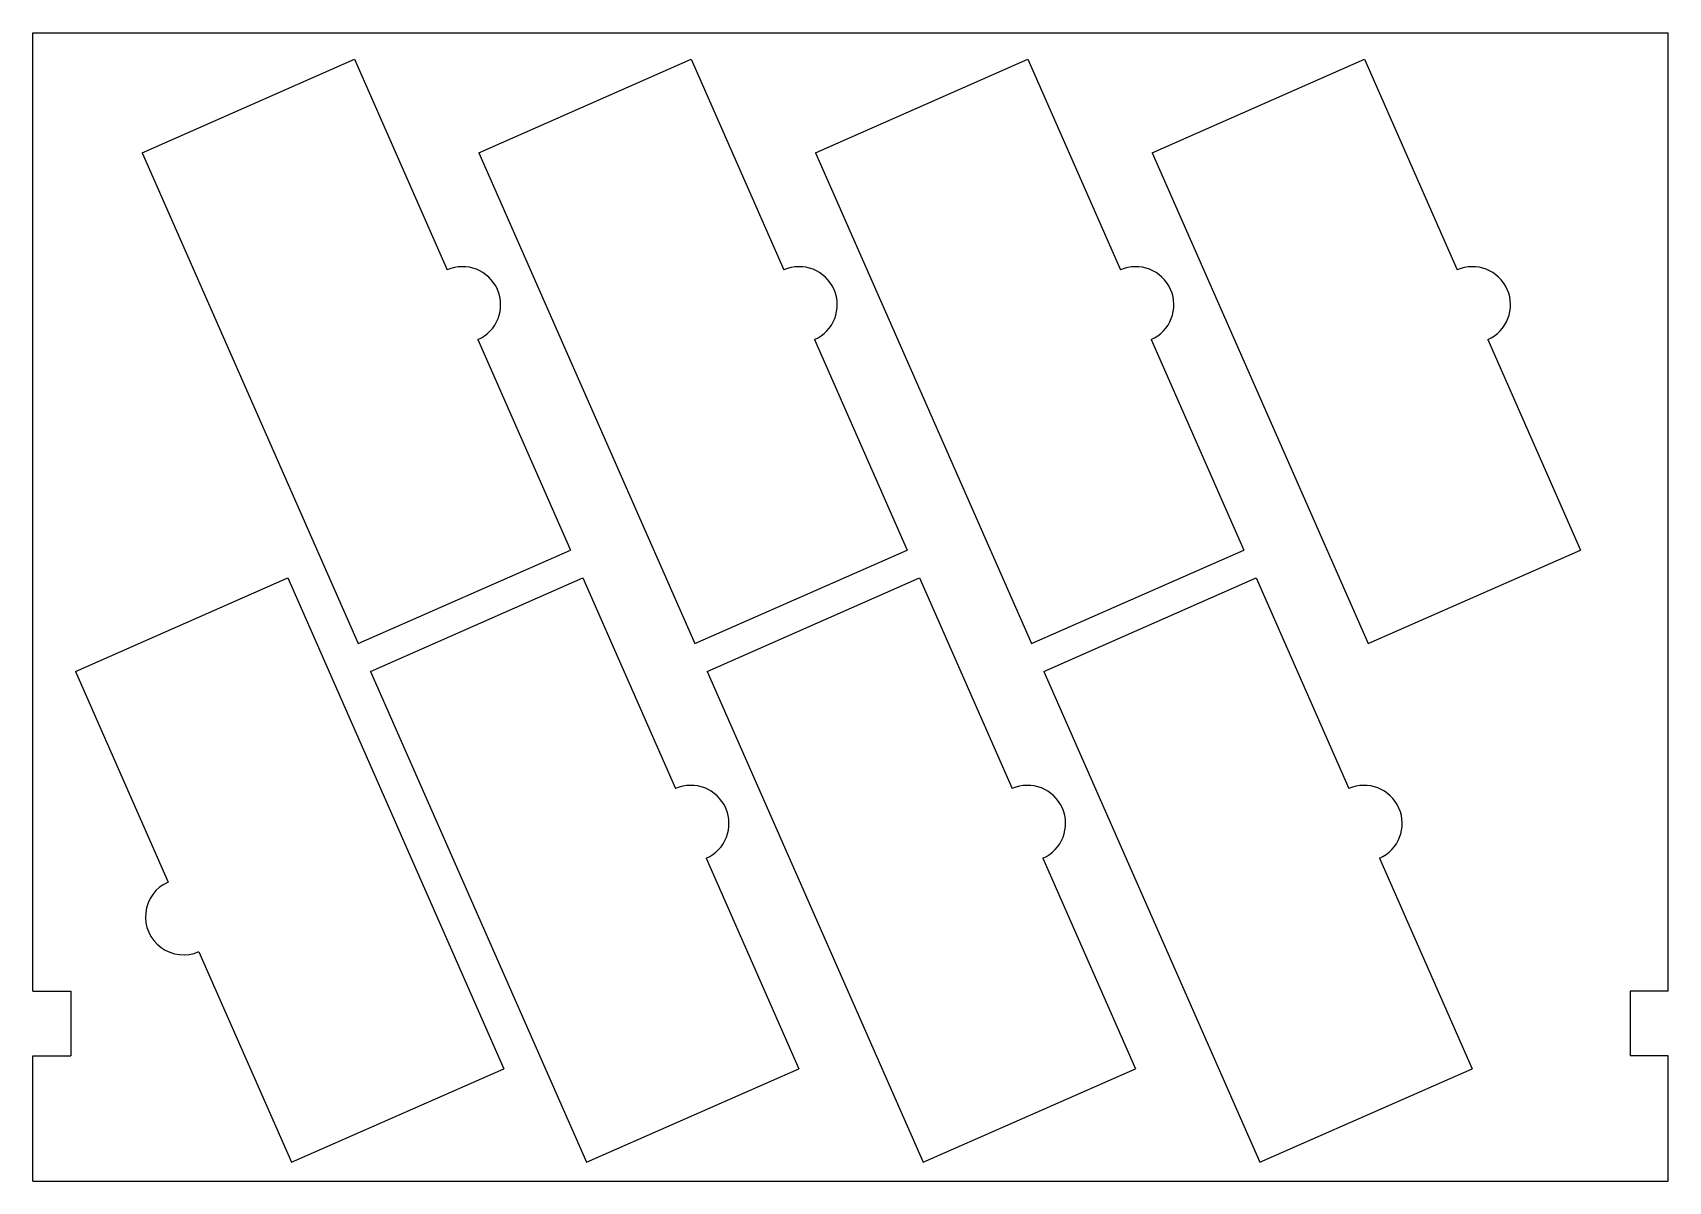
# Model space of a CAD drawing. Header units: millimetres. Extents: x -215 to 215, y -151 to 151.
import ezdxf

# ---------------------------------------------------------------- set-up
doc = ezdxf.new("R2010")
doc.units = ezdxf.units.MM

msp = doc.modelspace()

# ---------------------------------------------------------------- linework, layer by layer
at = {"color": 7, "linetype": 'Continuous', "lineweight": 25}
for p, q in [((-215, 151), (215, 151)), ((-215, -101), (-215, 151)), ((215, -101), (215, 151)), ((-186.21, 119.43), (-130.38, 144)), ((-130.38, 144), (-106.01, 88.63)), ((-97.71, 119.43), (-41.88, 144)), ((-41.88, 144), (-17.51, 88.63)), ((-9.21, 119.43), (46.62, 144)), ((46.62, 144), (70.99, 88.63)), ((79.29, 119.43), (135.12, 144)), ((135.12, 144), (159.49, 88.63)), ((-186.21, 119.43), (-129.41, -9.63)), ((-97.71, 119.43), (-40.91, -9.63)), ((-9.21, 119.43), (47.59, -9.63)), ((79.29, 119.43), (136.09, -9.63)), ((-97.95, 70.32), (-73.58, 14.95)), ((-9.45, 70.32), (14.92, 14.95)), ((79.05, 70.32), (103.42, 14.95)), ((167.55, 70.32), (191.92, 14.95)), ((-129.41, -9.63), (-73.58, 14.95)), ((-40.91, -9.63), (14.92, 14.95)), ((47.59, -9.63), (103.42, 14.95)), ((136.09, -9.63), (191.92, 14.95)), ((-203.76, -16.95), (-147.93, 7.63)), ((-147.93, 7.63), (-91.12, -121.43)), ((-126.18, -16.95), (-70.35, 7.63)), ((-70.35, 7.63), (-45.98, -47.75)), ((-37.69, -16.95), (18.15, 7.63)), ((18.15, 7.63), (42.52, -47.75)), ((50.81, -16.95), (106.64, 7.63)), ((106.64, 7.63), (131.02, -47.75)), ((-203.76, -16.95), (-179.39, -72.32)), ((-126.18, -16.95), (-69.38, -146)), ((-37.69, -16.95), (19.12, -146)), ((50.81, -16.95), (107.62, -146)), ((-37.92, -66.05), (-13.55, -121.43)), ((50.58, -66.05), (74.95, -121.43)), ((139.08, -66.05), (163.45, -121.43)), ((-171.33, -90.63), (-146.95, -146)), ((-215, -101), (-205, -101)), ((-205, -101), (-205, -118)), ((205, -101), (205, -118)), ((215, -101), (205, -101)), ((-215, -118), (-205, -118)), ((-215, -151), (-215, -118)), ((215, -118), (205, -118)), ((215, -151), (215, -118)), ((-146.95, -146), (-91.12, -121.43)), ((-69.38, -146), (-13.55, -121.43)), ((19.12, -146), (74.95, -121.43)), ((107.62, -146), (163.45, -121.43)), ((-215, -151), (215, -151))]:
    msp.add_line(p, q, dxfattribs=at)
for centre, start, end in [((-101.98, 79.47), 293.7574, 113.7574), ((-13.48, 79.47), 293.7574, 113.7574), ((75.02, 79.47), 293.7574, 113.7574), ((163.52, 79.47), 293.7574, 113.7574), ((-41.95, -56.9), 293.7574, 113.7574), ((46.55, -56.9), 293.7574, 113.7574), ((135.05, -56.9), 293.7574, 113.7574), ((-175.36, -81.47), 113.7574, 293.7574)]:
    msp.add_arc(centre, 10, start, end, dxfattribs=at)

doc.saveas('drawing.dxf')
